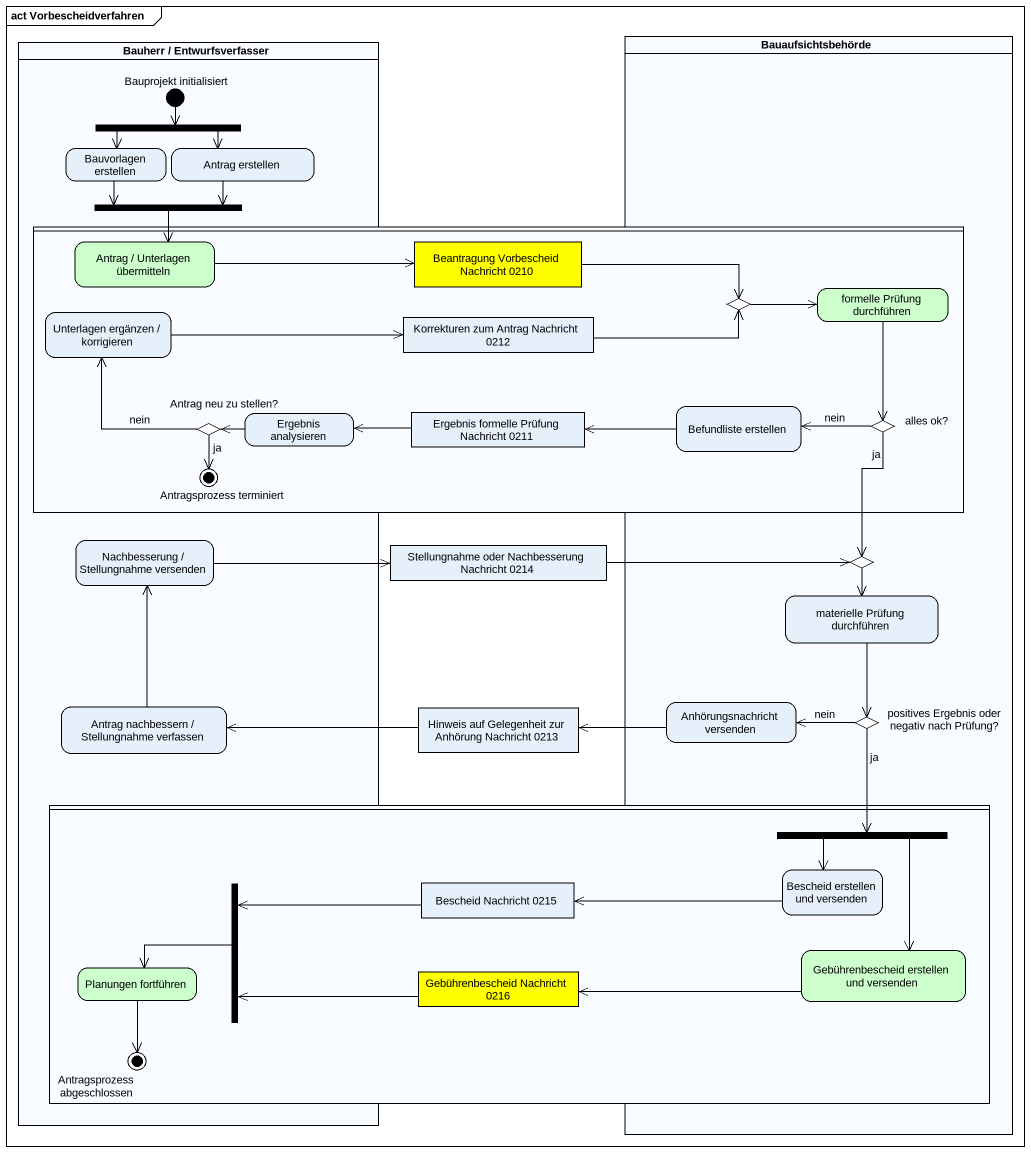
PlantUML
@startuml
mainframe act Vorbescheidverfahren
hide empty description
state "Bauherr / Entwurfsverfasser" as Bauherr_Entwurfsverfasser <<partition>> {
  state "Bauprojekt initialisiert" as Bauprojekt_initialisiert <<start>>
  state "Bauvorlagen erstellen" as Bauvorlagen_erstellen
  state fork1 <<fork>>
  state "Antrag erstellen" as Antrag_erstellen
  state fork2 <<join>>
  state "Nachbesserung / Stellungnahme versenden" as Nachbesserung_Stellungnahme
  state "Antrag nachbessern / Stellungnahme verfassen" as Antrag_nachbessern
}
state Bauaufsichtsbehörde <<partition>> {
  state choice2 <<choice>>
  state "materielle Prüfung durchführen" as materielle_Prüfung
  state "Anhörungsnachricht versenden" as Anhörungsnachricht_versenden
  state "positives Ergebnis oder negativ nach Prüfung?" as positives_Ergebnis_oder <<choice>>
}
state " " as lane1 <<partition>> {
  state "Antrag / Unterlagen übermitteln" as Antrag_Unterlagen #CCFFCC
  state "Beantragung Vorbescheid Nachricht 0210" as Beantragung_Vorbescheid <<object>> #FFFF00
  state "Unterlagen ergänzen / korrigieren" as Unterlagen_ergänzen
  state "Korrekturen zum Antrag Nachricht 0212" as Korrekturen_zum_Antrag <<object>>
  state choice1 <<choice>>
  state "formelle Prüfung durchführen" as formelle_Prüfung_durchführen #CCFFCC
  state "Ergebnis analysieren" as Ergebnis_analysieren
  state "Ergebnis formelle Prüfung Nachricht 0211" as Ergebnis_formelle_Prüfung <<object>>
  state "Befundliste erstellen" as Befundliste_erstellen
  state "alles ok?" as alles_ok <<choice>>
  state "Antrag neu zu stellen?" as Antrag_neu_zu_stellen <<choice>>
  state "Antragsprozess terminiert" as Antragsprozess_terminiert <<end>>
}
state "Stellungnahme oder Nachbesserung Nachricht 0214" as Stellungnahme_oder <<object>>
state "Hinweis auf Gelegenheit zur Anhörung Nachricht 0213" as Hinweis_auf_Gelegenheit_zur <<object>>
state " " as lane2 <<partition>> {
  state fork3 <<fork>>
  state "Bescheid erstellen und versenden" as Bescheid_erstellen_und
  state fork4 <<join>>
  state "Bescheid Nachricht 0215" as Bescheid_Nachricht_0215 <<object>>
  state "Gebührenbescheid erstellen und versenden" as Gebührenbescheid_erstellen #CCFFCC
  state "Planungen fortführen" as Planungen_fortführen #CCFFCC
  state "Gebührenbescheid Nachricht 0216" as Gebührenbescheid_Nachricht <<object>> #FFFF00
  state "Antragsprozess abgeschlossen" as Antragsprozess_abgeschlossen <<end>>
}
Bauprojekt_initialisiert --> fork1
Bauvorlagen_erstellen --> fork2
fork1 --> Bauvorlagen_erstellen
fork1 -right-> Antrag_erstellen
Antrag_erstellen -left-> fork2
fork2 --> Antrag_Unterlagen
Antrag_Unterlagen -right-> Beantragung_Vorbescheid
Beantragung_Vorbescheid -right-> choice1
Unterlagen_ergänzen -right-> Korrekturen_zum_Antrag
Korrekturen_zum_Antrag -right-> choice1
choice1 -right-> formelle_Prüfung_durchführen
formelle_Prüfung_durchführen --> alles_ok
Ergebnis_analysieren -left-> Antrag_neu_zu_stellen
Ergebnis_formelle_Prüfung -left-> Ergebnis_analysieren
Befundliste_erstellen -left-> Ergebnis_formelle_Prüfung
alles_ok -left-> Befundliste_erstellen : nein
alles_ok --> choice2 : ja
Antrag_neu_zu_stellen -up-> Unterlagen_ergänzen : nein
Antrag_neu_zu_stellen --> Antragsprozess_terminiert : ja
Nachbesserung_Stellungnahme -right-> Stellungnahme_oder
Stellungnahme_oder -right-> choice2
choice2 --> materielle_Prüfung
materielle_Prüfung --> positives_Ergebnis_oder
Antrag_nachbessern -up-> Nachbesserung_Stellungnahme
Hinweis_auf_Gelegenheit_zur -left-> Antrag_nachbessern
Anhörungsnachricht_versenden -left-> Hinweis_auf_Gelegenheit_zur
positives_Ergebnis_oder -left-> Anhörungsnachricht_versenden : nein
positives_Ergebnis_oder --> fork3 : ja
fork3 --> Bescheid_erstellen_und
fork3 --> Gebührenbescheid_erstellen
Bescheid_erstellen_und -left-> Bescheid_Nachricht_0215
fork4 -left-> Planungen_fortführen
Bescheid_Nachricht_0215 -left-> fork4
Gebührenbescheid_erstellen -left-> Gebührenbescheid_Nachricht
Planungen_fortführen --> Antragsprozess_abgeschlossen
Gebührenbescheid_Nachricht -left-> fork4
@enduml
